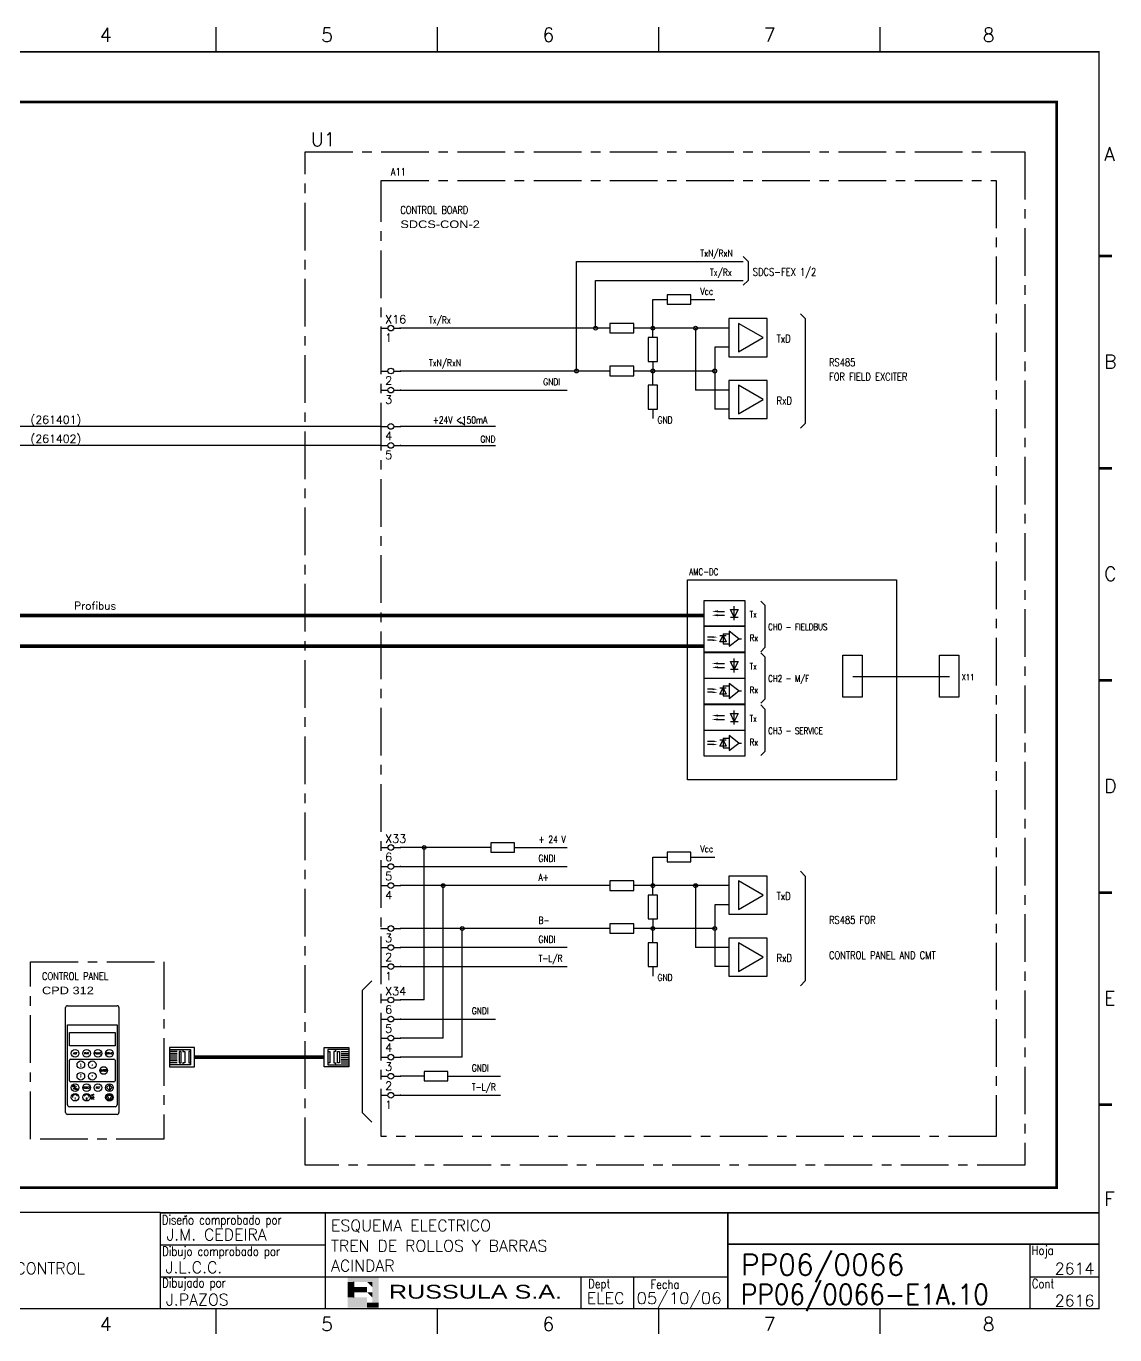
# Model space of a CAD drawing. Extents: x 883 to 1356, y -57 to 287.
# Drawn here: x 1070.5 to 1356.2, y -56.6 to 286.7 of the extents above; entities that cross this region are included whole.
import ezdxf
from ezdxf.enums import TextEntityAlignment as Align

# ---------------------------------------------------------------- set-up
doc = ezdxf.new("R2010")
doc.units = 0
doc.header["$LTSCALE"] = 10
doc.header["$MEASUREMENT"] = 0
doc.linetypes.add('CENTER', pattern=[2, 1.25, -0.25, 0.25, -0.25])
doc.linetypes.add('DASHDOT', pattern=[1, 0.5, -0.25, 0, -0.25])
doc.layers.get('0').update_dxf_attribs({"linetype": 'CONTINUOUS'})
for name, color, linetype in [('1', 7, 'CONTINUOUS'), ('10', 5, 'CONTINUOUS'), ('2', 7, 'CONTINUOUS'), ('25', 3, 'CONTINUOUS'), ('25PK', 4, 'CENTER'), ('35', 2, 'CONTINUOUS'), ('8', 1, 'CONTINUOUS'), ('9', 6, 'CONTINUOUS'), ('DIBUJO', 7, 'CONTINUOUS'), ('NODE', 7, 'CONTINUOUS')]:
    doc.layers.add(name, color=color, linetype=linetype)
doc.styles.add('ABBSTYLE', font='ROMANS.SHX', dxfattribs={"width": 0.8})
doc.styles.add('HELV', font='HELV.SHX')
doc.styles.add('HELVETICA', font='HELV.SHX')
doc.styles.add('LABEL', font='SIMPLEX', dxfattribs={"width": 0.8, "height": 4})
doc.styles.add('ROMANS', font='ROMANS.SHX')
doc.styles.get("Standard").update_dxf_attribs({"font": 'simplex'})

# ---------------------------------------------------------------- blocks, each defined once
blk = doc.blocks.new('ACAD0257')
at = {"layer": '2'}
for p, q in [((215, 132), (215, 159.5)), ((215.5, 160), (228.5, 160)), ((229, 159.5), (229, 132)), ((215.5, 155), (228.5, 155)), ((215.5, 134), (215.5, 155)), ((228.5, 155), (228.5, 134)), ((216, 153), (228, 153)), ((216, 149.5), (216, 153)), ((228, 153), (228, 149.5)), ((228, 149.5), (216, 149.5)), ((216, 140.3), (216, 145.7)), ((216.3, 146), (227.7, 146)), ((228, 145.7), (228, 140.3)), ((227.7, 140), (216.3, 140)), ((217.8481351728414, 138.7939270103938), (216.9934306319097, 138.1294219295075)), ((226.5, 139.25), (225.75, 138.5)), ((225.75, 138.5), (226.5, 137.75)), ((227.25, 138.5), (226.5, 139.25)), ((226.5, 139), (226.5, 138)), ((226.5, 137.75), (227.25, 138.5)), ((225.8796362901317, 136.4071345249903), (226.5, 135.25)), ((227.1142087806116, 136.4071345249903), (225.8796362901317, 136.4071345249903)), ((226.5, 135.25), (227.1142087806116, 136.4071345249903)), ((228.5, 131.5), (215.5, 131.5)), ((228, 133.5), (216, 133.5))]:
    blk.add_line(p, q, dxfattribs=at)
for centre, radius in [((217.5, 147.5), 1), ((220.5, 147.5), 1), ((223.5, 147.5), 1), ((226.5, 147.5), 1), ((219, 144.5), 1), ((222, 144.5), 1), ((219, 141.5), 1), ((222, 141.5), 1), ((225, 143), 1), ((217.5, 138.5), 1), ((220.5, 138.5), 1), ((223.5, 138.5), 1), ((226.5, 138.5), 1), ((217.5, 136), 1), ((220.5, 136), 1), ((226.5, 136), 1), ((226.5, 136), 0.75)]:
    blk.add_circle(centre, radius, dxfattribs=at)
for centre, radius, start, end in [((215.5, 159.5), 0.5, 90, 180), ((228.5, 159.5), 0.5, 0, 90), ((216.3, 145.7), 0.3, 90, 180), ((227.7, 145.7), 0.3, 0, 90), ((216.3, 140.3), 0.3, 180, 270), ((227.7, 140.3), 0.3, 270, 0), ((216, 134), 0.5, 180, 270), ((217.5, 136), 0.6637186160513493, 25.19740898008553, 188.5605633170787), ((220.5, 136), 0.6637186160513493, 351.4394366829213, 154.8025910199183), ((228, 134), 0.5, 270, 0), ((215.5, 132), 0.5, 180, 270), ((228.5, 132), 0.5, 270, 0)]:
    blk.add_arc(centre, radius, start, end, dxfattribs=at)
for points in [[(218.75, 144.5), (219.25, 144.5), (219, 145)], [(218.75, 144), (219.25, 144), (219, 144.5)], [(221.75, 144.25), (222.25, 144.25), (222, 144.75)], [(218.75, 142), (219.25, 142), (219, 141.5)], [(218.75, 141.5), (219.25, 141.5), (219, 141)], [(221.75, 141.75), (222.25, 141.75), (222, 141.25)], [(218.09995874996, 136.2829321967632), (217.7477515216906, 136.4922686849768), (217.8674194223316, 136.6798568098615), (217.8687793788416, 136.6798568098615)], [(219.90004125004, 136.2829321967632), (220.2522484783094, 136.4922686849768), (220.1325805776684, 136.6798568098615), (220.1312206211584, 136.6798568098615)]]:
    blk.add_solid(points, dxfattribs=at)
at = {"layer": '2', "style": 'ROMANS', "width": 0.8}
for s, p in [('ACT', (217.5, 147.5)), ('PAR', (220.5, 147.5)), ('FUNC', (223.5, 147.5)), ('DRIVE', (226.5, 147.5)), ('ENTER', (225, 143)), ('RESET', (220.5, 138.5)), ('REF', (223.5, 138.5))]:
    blk.add_text(s, height=0.5, dxfattribs=at).set_placement(p, align=Align.MIDDLE)
for s, height, p in [('LOC', 0.3200000000000001, (216.8072958660545, 138.7277477816382)), ('REM', 0.3200000000000001, (217.3727561871242, 137.9260033188665)), ('I', 0.5, (217.4004331881744, 135.3764735608475)), ('0', 0.5, (220.3308449754872, 135.3629128811035)), ('AC', 0.5, (221.7417849646071, 136.2715211537371)), ('DC', 0.5, (221.7553514407412, 135.4849644769771))]:
    blk.add_text(s, height=height, dxfattribs=at).set_placement(p)
blk = doc.blocks.new('NOD', base_point=(237.5, 170))
at = {"layer": 'NODE'}
blk.add_point((237.5, 170), dxfattribs=at)
blk = doc.blocks.new('$$PLL21C')
for p, q in [((-2.5, 0), (-0.75, 0)), ((0.75, 0), (2.5, 0))]:
    blk.add_line(p, q)
at = {"layer": '2'}
blk.add_circle((0, 0), 0.75, dxfattribs=at)
for p in [(-2.5, 0), (2.5, 0)]:
    blk.add_blockref('NOD', p, dxfattribs=at)
at = {"layer": '8'}
blk.add_attdef('*A', (-1.5, -3.574999999999989), '', height=2.15, dxfattribs=at)
at = {"layer": '9'}
blk.add_attdef('ID', (-1.5, 1.25), '', height=2.15, dxfattribs=at)
blk = doc.blocks.new('AMP')
at = {"layer": '35'}
for p, q in [((0, 5), (0, -5)), ((10, 5), (0, 5)), ((10, -5), (10, 5)), ((0, -5), (10, -5))]:
    blk.add_line(p, q, dxfattribs=at)
blk.add_lwpolyline([(7.5, -3.75), (7.5, 3.75), (1.00480947161671, 0)], close=True, dxfattribs=at)
blk = doc.blocks.new('newcajec')
at = {"layer": '1'}
for p, q in [((179.4, 20.84999999999999), (0.1303441721052074, 20.84999999999999)), ((184.6434108527132, 20.17582254554676), (184.806079472624, 20.01315011347727)), ((184.806079472624, 20.01315011347727), (185.1814685954953, 20.25090212957883)), ((215.2, 20.79999999999999), (215.2, 0)), ((179.4, 13.86666666), (215.2, 13.86666666)), ((368, 14.06084184883153), (368, 0)), ((179.4, 6.93333333), (267.6330803594942, 6.93333333)), ((267.6330803594942, 6.93333333), (302.5, 6.93333333)), ((270.6330803594942, 6.908826233307309), (270.6330803594942, 0)), ((282.0665401797471, 6.93333333), (282.0665401797471, 0)), ((368, 6.93333333), (383, 6.93333333))]:
    blk.add_line(p, q, dxfattribs=at)
for points in [[(191.5000000000001, 272.5, 0.3, 0.3, 0), (191.5000000000001, 277.9125820568927, 0.3, 0.3, 0)], [(239.5000000000001, 272.5, 0.3, 0.3, 0), (239.5000000000001, 277.9125820568927, 0.3, 0.3, 0)], [(287.5000000000001, 272.5, 0.3, 0.3, 0), (287.5000000000001, 277.9125820568927, 0.3, 0.3, 0)], [(335.5000000000001, 272.5, 0.3, 0.3, 0), (335.5000000000001, 277.9125820568927, 0.3, 0.3, 0)], [(383.0109409190372, 228.2254404700672, 0.6, 0.6, 0), (385.8182220168639, 228.2254404700672, 0.6, 0.6, 0)], [(383.0109409190372, 182.2254404700672, 0.6, 0.6, 0), (385.8182220168639, 182.2254404700672, 0.6, 0.6, 0)], [(383.0109409190372, 136.2254404700672, 0.6, 0.6, 0), (385.8182220168639, 136.2254404700672, 0.6, 0.6, 0)], [(383.0109409190372, 90.2254404700672, 0.6, 0.6, 0), (385.8182220168639, 90.2254404700672, 0.6, 0.6, 0)], [(383.0109409190372, 44.22544047006719, 0.6, 0.6, 0), (385.8182220168639, 44.22544047006719, 0.6, 0.6, 0)], [(383, 20.79999999999999, 0.3, 0.3, 0), (179.4, 20.79999999999999, 0.3, 0.3, 0), (179.4, 0, 0.3, 0.3, 0)], [(302.5, 20.79999999999999, 0.3, 0.3, 0), (302.5, 0, 0.3, 0.3, 0)], [(302.5, 14, 0.3, 0.3, 0), (383, 14, 0.3, 0.3, 0)], [(191.5000000000001, -5.50000000000002, 0.3, 0.3, 0), (191.5000000000001, -0.08741794310727435, 0.3, 0.3, 0)], [(239.5000000000001, -5.50000000000002, 0.3, 0.3, 0), (239.5000000000001, -0.08741794310727435, 0.3, 0.3, 0)], [(287.5000000000001, -5.50000000000002, 0.3, 0.3, 0), (287.5000000000001, -0.08741794310727435, 0.3, 0.3, 0)], [(335.5000000000001, -5.50000000000002, 0.3, 0.3, 0), (335.5000000000001, -0.08741794310727435, 0.3, 0.3, 0)]]:
    blk.add_lwpolyline(points, format="xyseb", dxfattribs=at)
at = {"layer": '1', "const_width": 0.3}
blk.add_lwpolyline([(0, 0), (0, 272.5), (383, 272.5), (383, 0)], close=True, dxfattribs=at)
at = {"layer": '2', "color": 14}
for p, q in [((221.418090625, 4.694274193107214), (221.418090625, 5.808488255607214)), ((221.418090625, 2.465846068107213), (221.418090625, 3.580060130607212))]:
    blk.add_line(p, q, dxfattribs=at)
for points in [[(220.05064609375, 5.808488255607214), (220.05064609375, 6.922702318107211), (226.73593046875, 5.808488255607214), (226.73593046875, 6.922702318107211)], [(221.418090625, 2.465846068107213), (220.05064609375, 2.465846068107213), (221.418090625, 5.808488255607214), (220.05064609375, 5.808488255607214)], [(224.254271875, 5.808488255607214), (225.3684859375, 5.808488255607214), (225.3684859375, 4.694274193107214)], [(225.3684859375, 5.808488255607214), (226.73593046875, 5.808488255607214), (225.3684859375, 1.351632005607213), (226.73593046875, 1.351632005607213)], [(221.418090625, 4.694274193107214), (224.254271875, 4.694274193107214), (221.418090625, 3.580060130607212), (224.254271875, 3.580060130607212)], [(224.254271875, 3.580060130607212), (225.3684859375, 3.580060130607212), (225.3684859375, 2.465846068107213)], [(224.254271875, 0.2374179431072125), (224.254271875, 2.465846068107213), (220.05064609375, 0.2374179431072125), (220.05064609375, 2.465846068107213)], [(226.73593046875, 1.351632005607213), (226.73593046875, 0.2374179431072125), (224.254271875, 1.351632005607213), (224.254271875, 0.2374179431072125)]]:
    blk.add_solid(points, dxfattribs=at)
at = {"layer": '1', "style": 'ROMANS'}
for s, p in [('4', (166.2932166301969, 274.6822757111598)), ('5', (214.2932166301969, 274.6822757111598)), ('6', (262.293216630197, 274.6822757111598)), ('7', (310.293216630197, 274.6822757111598)), ('8', (357.793216630197, 274.6822757111598)), ('A', (384.130468062106, 248.8361050328228)), ('B', (384.130468062106, 203.8361050328228)), ('C', (384.130468062106, 157.8361050328228)), ('D', (384.130468062106, 111.8361050328228)), ('E', (384.130468062106, 65.8361050328228)), ('F', (384.130468062106, 22.33610503282279)), ('4', (166.2932166301969, -4.817724288840244)), ('5', (214.2932166301969, -4.817724288840244)), ('6', (262.293216630197, -4.817724288840244)), ('7', (310.293216630197, -4.817724288840244)), ('8', (357.793216630197, -4.817724288840244))]:
    blk.add_text(s, height=3, dxfattribs=at).set_placement(p)
at = {"layer": '1', "style": 'LABEL', "width": 0.8}
for s, p in [('Diseno comprobado por', (179.7314614292997, 18.27223571085374)), ('Dibujo comprobado por', (179.8050291925395, 11.4678814488418)), ('Hoja', (368.3783582875667, 11.66394739740196)), ('Dibujado por', (179.8266890074166, 4.640500723763907)), ('Fecha', (285.7145387337263, 4.296982269486556)), ('Cont', (368.4287365512884, 4.459855685207977))]:
    blk.add_text(s, height=2, dxfattribs=at).set_placement(p)
blk.add_text('Dept', height=2, dxfattribs=at).set_placement((274.6061509242405, 4.441269529660175), align=Align.CENTER)
at = {"layer": '10', "style": 'ROMANS'}
for tag, p in [('REV41', (3.5, 18.74499999999998)), ('REV43', (77.69972273858866, 18.74499999999998)), ('REV31', (3.5, 14.58499999999999)), ('REV33', (77.69972273858866, 14.58499999999999)), ('REV21', (3.5, 10.42499999999999)), ('REV23', (77.69972273858866, 10.42499999999999)), ('REV11', (3.5, 6.265000000000002)), ('REV13', (77.69972273858866, 6.265000000000002))]:
    blk.add_attdef(tag, text='', height=2.5, dxfattribs=at).set_placement(p, align=Align.MIDDLE)
for tag, p, height in [('REV42', (7.999999999999986, 17.49499999999998), 2.5), ('SHEETNAME1', (100.5, 15.82514432423481), 2.5), ('DESIGNCHECK', (180.7368689439597, 14.83229733012664), 2.5), ('DOCUMENTTYPE', (216.431556680333, 16.80300784715599), 2.5), ('NOTA', (305.324267012746, 15.80181941457773), 3), ('REV32', (7.999999999999986, 13.33499999999999), 2.5), ('OBJECT', (216.431556680333, 12.40274635088354), 2.5), ('REV22', (7.999999999999986, 9.174999999999999), 2.5), ('SHEETNAME2', (100.5, 11.66514432423481), 2.5), ('ORDER', (305.324267012746, 7.301819414577723), 4.5), ('SHEETNAME3', (100.5, 7.505144324234807), 2.5), ('DRAWINGCHECK', (180.5313437479052, 7.714149530439984), 2.5), ('CUSTOMER', (216.431556680333, 8.084891464683468), 2.5), ('REV12', (7.999999999999986, 5.015000000000002), 2.5), ('SHEETNAME4', (100.5, 3.345144324234811), 2.5), ('USER', (180.634361454448, 0.7089454855303376), 2.5), ('DEPARTMENT', (271.9308878022507, 1.045088830057653), 2.5), ('DOCUMENT_ID', (305.324267012746, 0.9341589120460885), 4.4)]:
    blk.add_attdef(tag, p, '', height=height, dxfattribs=at)
for tag, width, p, p2 in [('REV44', 1.221199022953692, (84.52509332113708, 17.49499999999998), (98.48165358346499, 17.49499999999998)), ('REV34', 1.221199022953692, (84.52509332113708, 13.33499999999998), (98.48165358346499, 13.33499999999998)), ('REV24', 1.221199022953692, (84.52509332113708, 9.174999999999988), (98.48165358346499, 9.174999999999988)), ('REV14', 1.221199022953692, (84.52509332113708, 5.014999999999999), (98.48165358346499, 5.014999999999999)), ('CREATED2', 7.039914616041486, (282.7069601254168, 1.045088830057653), (301.1448317388588, 1.045088830057653))]:
    blk.add_attdef(tag, text='', height=2.5, dxfattribs=dict(at, width=width)).set_placement(p, p2, align=Align.FIT)
for tag, p in [('SHEET', (382, 7.433333330000005)), ('NEXTSHEET', (382, 0.5000000000000018))]:
    blk.add_attdef(tag, text='', height=2.5, dxfattribs=at).set_placement(p, align=Align.RIGHT)
at = {"layer": 'DIBUJO', "color": 14, "style": 'HELVETICA', "width": 1.3}
blk.add_text('RUSSULA S.A.', height=3, dxfattribs=at).set_placement((229, 2.191446348186597))

msp = doc.modelspace()

# ---------------------------------------------------------------- linework, layer by layer
for p, q in [((1163.438202048241, 181.6991571373094), (1047.947287315007, 181.6991571373093)), ((1163.438202048241, 176.6991571373094), (1047.947287315007, 176.6991571373094)), ((1287.407448686372, 116.1080111413723), (1312.831494606395, 116.1080111413723))]:
    msp.add_line(p, q)
for points in [[(1244.026369453949, 141.4216091706752), (1298.890229538801, 141.4216091706752), (1298.890229538801, 88.97983851831759), (1244.026369453949, 88.97983851831759)], [(1284.778523775328, 121.6819230102575), (1289.927099966437, 121.6819230102575), (1289.927099966437, 110.6539248467056), (1284.778523775328, 110.6539248467056)], [(1310.15364871906, 121.6819230102575), (1315.302224910168, 121.6819230102575), (1315.302224910168, 110.6539248467056), (1310.15364871906, 110.6539248467056)]]:
    msp.add_lwpolyline(points, close=True)
for points in [[(1240.961255252108, 132.0633462899772, 1, 1, 0), (1059.781789271367, 132.0633462899772, 1, 1, 0)], [(1248.461255252108, 132.0633462899772, 1, 1, 0), (1240.961255252108, 132.0633462899772, 1, 1, 0)], [(1240.961255252108, 124.0633462899772, 1, 1, 0), (1059.781789271367, 124.0633462899772, 1, 1, 0)], [(1248.461255252108, 124.0633462899772, 1, 1, 0), (1240.961255252108, 124.0633462899772, 1, 1, 0)]]:
    msp.add_lwpolyline(points, format="xyseb")
at = {"layer": '2', "color": 7}
for p, q in [((1184.471218085809, 182.9294277415686), (1185.609478802719, 182.1379083482666)), ((1248.461255252108, 136.0633462899772), (1259.086255252108, 136.0633462899772)), ((1248.461255252108, 129.2633462899772), (1248.461255252108, 136.0633462899772)), ((1259.086255252108, 136.0633462899772), (1259.086255252108, 129.2633462899772)), ((1248.461255252108, 122.5100376487626), (1248.461255252108, 129.3100376487626)), ((1248.461255252108, 129.3100376487626), (1259.086255252108, 129.3100376487626)), ((1259.086255252108, 129.2633462899772), (1248.461255252108, 129.2633462899772)), ((1259.086255252108, 129.3100376487626), (1259.086255252108, 122.5100376487626)), ((1259.086255252108, 122.5100376487626), (1248.461255252108, 122.5100376487626)), ((1248.461255252108, 122.3908889550722), (1259.086255252108, 122.3908889550722)), ((1248.461255252108, 115.5908889550722), (1248.461255252108, 122.3908889550722)), ((1259.086255252108, 122.3908889550722), (1259.086255252108, 115.5908889550722)), ((1248.461255252108, 108.8375803138575), (1248.461255252108, 115.6375803138575)), ((1248.461255252108, 115.6375803138575), (1259.086255252108, 115.6375803138575)), ((1259.086255252108, 115.5908889550722), (1248.461255252108, 115.5908889550722)), ((1259.086255252108, 115.6375803138575), (1259.086255252108, 108.8375803138575)), ((1259.086255252108, 108.8375803138575), (1248.461255252108, 108.8375803138575)), ((1248.461255252108, 101.9184316201671), (1248.461255252108, 108.7184316201671)), ((1248.461255252108, 108.7184316201671), (1259.086255252108, 108.7184316201671)), ((1259.086255252108, 108.7184316201671), (1259.086255252108, 101.9184316201671)), ((1248.461255252108, 101.9651229789525), (1259.086255252108, 101.9651229789525)), ((1248.461255252108, 95.16512297895247), (1248.461255252108, 101.9651229789525)), ((1259.086255252108, 101.9184316201671), (1248.461255252108, 101.9184316201671)), ((1259.086255252108, 101.9651229789525), (1259.086255252108, 95.16512297895247)), ((1259.086255252108, 95.16512297895247), (1248.461255252108, 95.16512297895247)), ((1161.188202048241, 36.22286521377987), (1158.688202048241, 33.72286521377987)), ((1158.688202048241, 33.72286521377987), (1158.688202048241, 1.696100408621078)), ((1114.633967806263, 18.72286521377987), (1108.133967806263, 18.72286521377987)), ((1108.133967806263, 18.72286521377987), (1108.133967806263, 13.72286521377987)), ((1108.133967806263, 18.22286521377987), (1113.633967806263, 18.22286521377987)), ((1110.133967806263, 17.72286521377987), (1108.133967806263, 17.72286521377987)), ((1110.133967806263, 17.22286521377987), (1108.133967806263, 17.22286521377987)), ((1110.633967806263, 17.72286521377987), (1110.633967806263, 14.72286521377987)), ((1111.133967806263, 17.72286521377987), (1110.633967806263, 17.72286521377987)), ((1111.133967806263, 14.72286521377987), (1111.133967806263, 17.72286521377987)), ((1111.633967806263, 18.22286521377987), (1111.633967806263, 17.72286521377987)), ((1111.633967806263, 17.72286521377987), (1112.133967806263, 17.72286521377987)), ((1112.133967806263, 17.72286521377987), (1112.133967806263, 14.72286521377987)), ((1113.133967806263, 17.72286521377987), (1113.133967806263, 14.72286521377987)), ((1113.633967806263, 17.72286521377987), (1113.133967806263, 17.72286521377987)), ((1113.633967806263, 18.22286521377987), (1113.633967806263, 14.22286521377987)), ((1114.633967806263, 13.72286521377987), (1114.633967806263, 18.72286521377987)), ((1148.688202048241, 13.72286521377987), (1148.688202048241, 18.72286521377987)), ((1148.688202048241, 18.72286521377987), (1155.188202048241, 18.72286521377987)), ((1149.688202048241, 18.22286521377987), (1149.688202048241, 14.22286521377987)), ((1155.188202048241, 18.22286521377987), (1149.688202048241, 18.22286521377987)), ((1149.688202048241, 17.72286521377987), (1150.188202048241, 17.72286521377987)), ((1150.188202048241, 17.72286521377987), (1150.188202048241, 14.72286521377987)), ((1151.188202048241, 17.72286521377987), (1151.188202048241, 14.72286521377987)), ((1151.688202048241, 17.72286521377987), (1151.188202048241, 17.72286521377987)), ((1151.688202048241, 18.22286521377987), (1151.688202048241, 17.72286521377987)), ((1152.188202048241, 14.72286521377987), (1152.188202048241, 17.72286521377987)), ((1152.188202048241, 17.72286521377987), (1152.688202048241, 17.72286521377987)), ((1152.688202048241, 17.72286521377987), (1152.688202048241, 14.72286521377987)), ((1153.188202048241, 17.72286521377987), (1155.188202048241, 17.72286521377987)), ((1153.188202048241, 17.22286521377987), (1155.188202048241, 17.22286521377987)), ((1155.188202048241, 18.72286521377987), (1155.188202048241, 13.72286521377987)), ((1110.133967806263, 16.72286521377987), (1108.133967806263, 16.72286521377987)), ((1110.133967806263, 16.22286521377987), (1108.133967806263, 16.22286521377987)), ((1110.133967806263, 15.72286521377987), (1108.133967806263, 15.72286521377987)), ((1110.133967806263, 15.22286521377987), (1108.133967806263, 15.22286521377987)), ((1110.133967806263, 14.72286521377987), (1108.133967806263, 14.72286521377987)), ((1113.633967806263, 14.22286521377987), (1108.133967806263, 14.22286521377987)), ((1110.633967806263, 14.72286521377987), (1111.133967806263, 14.72286521377987)), ((1111.633967806263, 14.72286521377987), (1111.633967806263, 14.22286521377987)), ((1112.133967806263, 14.72286521377987), (1111.633967806263, 14.72286521377987)), ((1113.133967806263, 14.72286521377987), (1113.633967806263, 14.72286521377987)), ((1114.633967806263, 16.22286521377987), (1148.688202048241, 16.22286521377987)), ((1150.188202048241, 14.72286521377987), (1149.688202048241, 14.72286521377987)), ((1149.688202048241, 14.22286521377987), (1155.188202048241, 14.22286521377987)), ((1151.188202048241, 14.72286521377987), (1151.688202048241, 14.72286521377987)), ((1151.688202048241, 14.72286521377987), (1151.688202048241, 14.22286521377987)), ((1152.688202048241, 14.72286521377987), (1152.188202048241, 14.72286521377987)), ((1153.188202048241, 16.72286521377987), (1155.188202048241, 16.72286521377987)), ((1153.188202048241, 16.22286521377987), (1155.188202048241, 16.22286521377987)), ((1153.188202048241, 15.72286521377987), (1155.188202048241, 15.72286521377987)), ((1153.188202048241, 15.22286521377987), (1155.188202048241, 15.22286521377987)), ((1153.188202048241, 14.72286521377987), (1155.188202048241, 14.72286521377987)), ((1108.133967806263, 13.72286521377987), (1114.633967806263, 13.72286521377987)), ((1155.188202048241, 13.72286521377987), (1148.688202048241, 13.72286521377987)), ((1158.688202048241, 1.696100408621078), (1161.188202048241, -0.8038995913789222))]:
    msp.add_line(p, q, dxfattribs=at)
at = {"layer": '2', "color": 3, "linetype": 'DASHDOT', "const_width": 0.7}
msp.add_lwpolyline([(994.0604285524653, 266.8086213722307), (1340.93620764984, 266.8086213722307), (1340.93620764984, -18.01535727655448), (994.0604285524653, -18.01535727655448), (994.0604285524653, 266.8086213722307)], dxfattribs=at)
at = {"layer": '2', "color": 7}
msp.add_lwpolyline([(1114.633967806263, 16.22286521377987, 1, 1, 0), (1148.688202048241, 16.22286521377987, 1, 1, 0)], format="xyseb", dxfattribs=at)
at = {"layer": '25'}
for p, q in [((1259.938202048241, 224.9751693540229), (1258.688202048241, 226.2251693540229)), ((1259.938202048241, 224.9751693540229), (1259.938202048241, 219.9751693540229)), ((1259.938202048241, 219.9751693540229), (1258.688202048241, 218.7251693540229)), ((1274.938202048241, 209.9751693540229), (1273.688202048241, 211.2251693540229)), ((1274.938202048241, 209.9751693540229), (1274.938202048241, 182.4751693540229)), ((1274.938202048241, 182.4751693540229), (1273.688202048241, 181.2251693540229)), ((1264.364887063291, 134.806921012094), (1263.302387063291, 135.869421012094)), ((1264.364887063291, 134.806921012094), (1264.364887063291, 123.658712994377)), ((1264.364887063291, 123.658712994377), (1263.302387063291, 122.596212994377)), ((1264.364887063291, 121.2680321826402), (1263.302387063291, 122.3305321826402)), ((1264.364887063291, 121.2680321826402), (1264.364887063291, 110.1198241649232)), ((1264.364887063291, 110.1198241649231), (1263.302387063291, 109.0573241649231)), ((1264.364887063291, 107.5577657734407), (1263.302387063291, 108.6202657734407)), ((1264.364887063291, 107.5577657734407), (1264.364887063291, 96.40955775572371)), ((1264.364887063291, 96.40955775572368), (1263.302387063291, 95.34705775572368)), ((1274.938202048241, 63.72286521377987), (1273.688202048241, 64.97286521377987)), ((1274.938202048241, 63.72286521377987), (1274.938202048241, 36.22286521377987)), ((1274.938202048241, 36.22286521377987), (1273.688202048241, 34.97286521377987))]:
    msp.add_line(p, q, dxfattribs=at)
at = {"layer": '25PK'}
for p, q in [((1143.688202048241, -12.12336033635131), (1143.688202048241, 253.7251693540229)), ((1143.688202048241, 253.7251693540229), (1332.549312932299, 253.7251693540229)), ((1332.549312932299, 253.7251693540229), (1332.549312932299, -12.12336033635131)), ((1163.688202048241, -4.623360336351311), (1163.688202048241, 246.2251693540229)), ((1163.688202048241, 246.2251693540229), (1325.049312932299, 246.2251693540229)), ((1325.049312932299, 246.2251693540229), (1325.049312932299, -4.623360336351311)), ((1071.633967806263, -5.277134786220131), (1071.633967806263, 41.22286521377987)), ((1071.633967806263, 41.22286521377987), (1106.633967806263, 41.22286521377987)), ((1106.633967806263, 41.22286521377987), (1106.633967806263, -5.277134786220131)), ((1106.633967806263, -5.277134786220131), (1071.633967806263, -5.277134786220131)), ((1325.049312932299, -4.623360336351311), (1163.688202048241, -4.623360336351311)), ((1332.549312932299, -12.12336033635131), (1143.688202048241, -12.12336033635131))]:
    msp.add_line(p, q, dxfattribs=at)
at = {"layer": '35'}
for p, q in [((1214.938202048241, 196.2251693540229), (1214.938202048241, 224.9751693540229)), ((1214.938202048241, 224.9751693540229), (1258.688202048241, 224.9751693540229)), ((1219.938202048241, 219.9751693540229), (1258.688202048241, 219.9751693540229)), ((1219.938202048241, 207.4751693540229), (1219.938202048241, 219.9751693540229)), ((1234.938202048241, 207.4751693540229), (1234.938202048241, 214.9751693540229)), ((1234.938202048241, 214.9751693540229), (1238.688202048241, 214.9751693540229)), ((1244.938202048241, 214.9751693540229), (1251.188202048241, 214.9751693540229)), ((1223.688202048241, 207.4751693540229), (1168.475658917406, 207.4751693540229)), ((1254.867460063647, 207.4751693540229), (1229.938202048241, 207.4751693540229)), ((1234.938202048241, 204.9751693540229), (1234.938202048241, 207.4751693540229)), ((1246.188202048241, 207.4751693540229), (1246.188202048241, 191.2251693540229)), ((1251.188202048241, 202.4751693540229), (1251.188202048241, 186.2251693540229)), ((1254.867460063647, 202.4751693540229), (1251.188202048241, 202.4751693540229)), ((1223.688202048241, 196.2251693540229), (1168.688202048241, 196.2251693540229)), ((1251.117460063647, 196.2251693540229), (1229.938202048241, 196.2251693540229)), ((1234.938202048241, 198.7251693540229), (1234.938202048241, 196.2251693540229)), ((1234.938202048241, 192.4751693540229), (1234.938202048241, 196.2251693540229)), ((1163.438202048241, 191.2251693540229), (1163.688202048241, 191.2251693540229)), ((1168.688202048241, 191.2251693540229), (1212.438202048241, 191.2251693540229)), ((1254.867460063647, 191.2251693540229), (1246.188202048241, 191.2251693540229)), ((1234.938202048241, 186.2251693540229), (1234.938202048241, 183.7251693540229)), ((1254.867460063647, 186.2251693540229), (1251.188202048241, 186.2251693540229)), ((1163.688202048241, 181.6991571373094), (1163.438202048241, 181.6991571373094)), ((1193.688202048241, 181.6991571373094), (1168.688202048241, 181.6991571373094)), ((1163.438202048241, 176.6991571373094), (1163.688202048241, 176.6991571373094)), ((1168.688202048241, 176.6991571373094), (1193.688202048241, 176.6991571373094)), ((1256.323755252108, 130.8273462899774), (1256.323755252108, 134.4993462899774)), ((1252.090755252108, 133.1733462899774), (1253.722755252108, 133.1733462899774)), ((1252.090755252108, 132.1533462899774), (1253.722755252108, 132.1533462899774)), ((1256.323755252108, 131.6433462899774), (1255.303755252108, 133.6833462899774)), ((1255.303755252108, 133.6833462899774), (1257.343755252108, 133.6833462899774)), ((1255.303755252108, 131.6433462899774), (1257.343755252108, 131.6433462899774)), ((1257.343755252108, 133.6833462899774), (1256.323755252108, 131.6433462899774)), ((1253.391255252108, 127.2870376487626), (1253.391255252108, 124.6758376487626)), ((1253.391255252108, 127.2870376487626), (1254.943246709769, 127.2870376487626)), ((1257.554446709769, 125.9814376487626), (1254.943246709769, 127.9398376487626)), ((1254.943246709769, 127.9398376487626), (1254.943246709769, 124.0230376487626)), ((1250.644477603643, 126.4200376487626), (1249.338877603643, 126.4200376487626)), ((1250.644477603643, 125.6040376487626), (1249.338877603643, 125.6040376487626)), ((1252.575255252108, 125.1654376487626), (1253.391255252108, 126.7974376487626)), ((1252.575255252108, 126.7974376487626), (1254.207255252108, 126.7974376487626)), ((1254.207255252108, 125.1654376487626), (1252.575255252108, 125.1654376487626)), ((1253.391255252108, 126.7974376487626), (1254.207255252108, 125.1654376487626)), ((1253.391255252108, 124.6758376487626), (1254.943246709769, 124.6758376487626)), ((1254.943246709769, 124.0230376487626), (1257.554446709769, 125.9814376487626)), ((1257.554446709769, 125.9814376487626), (1258.207246709769, 125.9814376487626)), ((1256.323755252108, 117.1548889550724), (1256.323755252108, 120.8268889550723)), ((1252.090755252108, 119.5008889550724), (1253.722755252108, 119.5008889550724)), ((1252.090755252108, 118.4808889550724), (1253.722755252108, 118.4808889550724)), ((1256.323755252108, 117.9708889550723), (1255.303755252108, 120.0108889550723)), ((1255.303755252108, 120.0108889550723), (1257.343755252108, 120.0108889550723)), ((1255.303755252108, 117.9708889550723), (1257.343755252108, 117.9708889550723)), ((1257.343755252108, 120.0108889550723), (1256.323755252108, 117.9708889550723)), ((1253.391255252108, 113.6145803138575), (1253.391255252108, 111.0033803138575)), ((1253.391255252108, 113.6145803138575), (1254.943246709769, 113.6145803138575)), ((1257.554446709769, 112.3089803138575), (1254.943246709769, 114.2673803138575)), ((1254.943246709769, 114.2673803138575), (1254.943246709769, 110.3505803138575)), ((1250.644477603643, 112.7475803138575), (1249.338877603643, 112.7475803138575)), ((1250.644477603643, 111.9315803138575), (1249.338877603643, 111.9315803138575)), ((1252.575255252108, 111.4929803138575), (1253.391255252108, 113.1249803138576)), ((1252.575255252108, 113.1249803138576), (1254.207255252108, 113.1249803138576)), ((1254.207255252108, 111.4929803138575), (1252.575255252108, 111.4929803138575)), ((1253.391255252108, 113.1249803138576), (1254.207255252108, 111.4929803138575)), ((1253.391255252108, 111.0033803138575), (1254.943246709769, 111.0033803138575)), ((1254.943246709769, 110.3505803138575), (1257.554446709769, 112.3089803138575)), ((1257.554446709769, 112.3089803138575), (1258.207246709769, 112.3089803138575)), ((1256.323755252108, 103.4824316201673), (1256.323755252108, 107.1544316201673)), ((1252.090755252108, 105.8284316201673), (1253.722755252108, 105.8284316201673)), ((1252.090755252108, 104.8084316201673), (1253.722755252108, 104.8084316201673)), ((1255.303755252108, 106.3384316201673), (1257.343755252108, 106.3384316201673)), ((1256.323755252108, 104.2984316201673), (1255.303755252108, 106.3384316201673)), ((1255.303755252108, 104.2984316201673), (1257.343755252108, 104.2984316201673)), ((1257.343755252108, 106.3384316201673), (1256.323755252108, 104.2984316201673)), ((1253.391255252108, 99.94212297895245), (1253.391255252108, 97.33092297895246)), ((1253.391255252108, 99.94212297895245), (1254.943246709769, 99.94212297895245)), ((1257.554446709769, 98.63652297895248), (1254.943246709769, 100.5949229789525)), ((1254.943246709769, 100.5949229789525), (1254.943246709769, 96.67812297895244)), ((1250.644477603643, 99.07512297895246), (1249.338877603643, 99.07512297895246)), ((1250.644477603643, 98.25912297895246), (1249.338877603643, 98.25912297895246)), ((1252.575255252108, 97.82052297895245), (1253.391255252108, 99.45252297895252)), ((1252.575255252108, 99.45252297895252), (1254.207255252108, 99.45252297895252)), ((1254.207255252108, 97.82052297895245), (1252.575255252108, 97.82052297895245)), ((1253.391255252108, 99.45252297895252), (1254.207255252108, 97.82052297895245)), ((1253.391255252108, 97.33092297895246), (1254.943246709769, 97.33092297895246)), ((1254.943246709769, 96.67812297895244), (1257.554446709769, 98.63652297895248)), ((1257.554446709769, 98.63652297895248), (1258.207246709769, 98.63652297895248)), ((1192.438202048241, 71.22286521377987), (1168.688202048241, 71.22286521377987)), ((1174.938202048241, 31.22286521377987), (1174.938202048241, 71.22286521377987)), ((1198.688202048241, 71.22286521377987), (1212.438202048241, 71.22286521377987)), ((1234.938202048241, 61.22286521377987), (1234.938202048241, 68.72286521377987)), ((1234.938202048241, 68.72286521377987), (1238.688202048241, 68.72286521377987)), ((1244.938202048241, 68.72286521377987), (1251.188202048241, 68.72286521377987)), ((1168.688202048241, 66.22286521377987), (1212.438202048241, 66.22286521377987)), ((1223.688202048241, 61.22286521377987), (1168.688202048241, 61.22286521377987)), ((1179.938202048241, 21.22286521377987), (1179.938202048241, 61.22286521377987)), ((1254.867460063647, 61.22286521377987), (1229.938202048241, 61.22286521377987)), ((1234.938202048241, 58.72286521377987), (1234.938202048241, 61.22286521377987)), ((1246.188202048241, 61.22286521377987), (1246.188202048241, 44.97286521377987)), ((1251.188202048241, 56.22286521377987), (1251.188202048241, 39.97286521377987)), ((1254.867460063647, 56.22286521377987), (1251.188202048241, 56.22286521377987)), ((1234.938202048241, 52.47286521377987), (1234.938202048241, 49.97286521377987)), ((1223.688202048241, 49.97286521377987), (1168.688202048241, 49.97286521377987)), ((1184.938202048241, 16.22286521377987), (1184.938202048241, 49.97286521377987)), ((1251.117460063647, 49.97286521377987), (1229.938202048241, 49.97286521377987)), ((1234.938202048241, 46.22286521377987), (1234.938202048241, 49.97286521377987)), ((1212.438202048241, 44.97286521377987), (1168.688202048241, 44.97286521377987)), ((1254.867460063647, 44.97286521377987), (1246.188202048241, 44.97286521377984)), ((1168.688202048241, 39.97286521377987), (1212.438202048241, 39.97286521377987)), ((1234.938202048241, 39.97286521377987), (1234.938202048241, 37.47286521377987)), ((1254.867460063647, 39.97286521377987), (1251.188202048241, 39.97286521377987)), ((1174.938202048241, 31.22286521377987), (1168.688202048241, 31.22286521377987)), ((1168.688202048241, 26.22286521377987), (1193.688202048241, 26.22286521377987)), ((1179.938202048241, 21.22286521377987), (1168.688202048241, 21.22286521377987)), ((1184.938202048241, 16.22286521377987), (1168.688202048241, 16.22286521377987)), ((1174.938202048241, 11.22286521377987), (1168.688202048241, 11.22286521377987)), ((1181.188202048241, 11.22286521377987), (1194.938202048241, 11.22286521377987)), ((1168.688202048241, 6.222865213779869), (1194.938202048241, 6.222865213779869))]:
    msp.add_line(p, q, dxfattribs=at)
for points in [[(1238.688202048241, 216.2251693540229), (1238.688202048241, 213.7251693540229), (1244.938202048241, 213.7251693540229), (1244.938202048241, 216.2251693540229)], [(1223.688202048241, 208.7251693540229), (1223.688202048241, 206.2251693540229), (1229.938202048241, 206.2251693540229), (1229.938202048241, 208.7251693540229)], [(1233.688202048241, 198.7251693540229), (1236.188202048241, 198.7251693540229), (1236.188202048241, 204.9751693540229), (1233.688202048241, 204.9751693540229)], [(1223.688202048241, 197.4751693540229), (1223.688202048241, 194.9751693540229), (1229.938202048241, 194.9751693540229), (1229.938202048241, 197.4751693540229)], [(1233.688202048241, 186.2251693540229), (1236.188202048241, 186.2251693540229), (1236.188202048241, 192.4751693540229), (1233.688202048241, 192.4751693540229)], [(1192.438202048241, 72.47286521377987), (1192.438202048241, 69.97286521377987), (1198.688202048241, 69.97286521377987), (1198.688202048241, 72.47286521377987)], [(1238.688202048241, 69.97286521377987), (1238.688202048241, 67.47286521377987), (1244.938202048241, 67.47286521377987), (1244.938202048241, 69.97286521377987)], [(1223.688202048241, 62.47286521377987), (1223.688202048241, 59.97286521377987), (1229.938202048241, 59.97286521377987), (1229.938202048241, 62.47286521377987)], [(1233.688202048241, 52.47286521377987), (1236.188202048241, 52.47286521377987), (1236.188202048241, 58.72286521377987), (1233.688202048241, 58.72286521377987)], [(1223.688202048241, 51.22286521377987), (1223.688202048241, 48.72286521377987), (1229.938202048241, 48.72286521377987), (1229.938202048241, 51.22286521377987)], [(1233.688202048241, 39.97286521377987), (1236.188202048241, 39.97286521377987), (1236.188202048241, 46.22286521377987), (1233.688202048241, 46.22286521377987)], [(1174.938202048241, 12.47286521377987), (1174.938202048241, 9.972865213779869), (1181.188202048241, 9.972865213779869), (1181.188202048241, 12.47286521377987)]]:
    msp.add_lwpolyline(points, close=True, dxfattribs=at)
for centre in [(1219.938202048241, 207.4751693540229), (1234.938202048241, 207.4751693540229), (1246.188202048241, 207.4751693540229), (1214.938202048241, 196.2251693540229), (1234.938202048241, 196.2251693540229), (1251.188202048241, 196.2251693540229), (1174.938202048241, 71.22286521377987), (1179.938202048241, 61.22286521377987), (1234.938202048241, 61.22286521377987), (1246.188202048241, 61.22286521377987), (1184.938202048241, 49.97286521377987), (1234.938202048241, 49.97286521377987), (1251.188202048241, 49.97286521377987)]:
    msp.add_circle(centre, 0.5, dxfattribs=at)
for points in [[(1252.090755252108, 132.9013462899774), (1252.090755252108, 133.4453462899774), (1250.458755252107, 133.1733462899774)], [(1252.090755252108, 131.8813462899774), (1252.090755252108, 132.4253462899774), (1250.458755252107, 132.1533462899774)], [(1250.644477603643, 126.2024376487626), (1250.644477603643, 126.6376376487626), (1251.950077603643, 126.4200376487626)], [(1250.644477603643, 125.3864376487626), (1250.644477603643, 125.8216376487626), (1251.950077603643, 125.6040376487626)], [(1252.090755252108, 119.2288889550724), (1252.090755252108, 119.7728889550723), (1250.458755252107, 119.5008889550724)], [(1252.090755252108, 118.2088889550724), (1252.090755252108, 118.7528889550724), (1250.458755252107, 118.4808889550724)], [(1250.644477603643, 112.5299803138575), (1250.644477603643, 112.9651803138575), (1251.950077603643, 112.7475803138575)], [(1250.644477603643, 111.7139803138575), (1250.644477603643, 112.1491803138575), (1251.950077603643, 111.9315803138575)], [(1252.090755252108, 105.5564316201673), (1252.090755252108, 106.1004316201673), (1250.458755252107, 105.8284316201673)], [(1252.090755252108, 104.5364316201673), (1252.090755252108, 105.0804316201673), (1250.458755252107, 104.8084316201673)], [(1250.644477603643, 98.85752297895249), (1250.644477603643, 99.29272297895244), (1251.950077603643, 99.07512297895246)], [(1250.644477603643, 98.04152297895246), (1250.644477603643, 98.47672297895247), (1251.950077603643, 98.25912297895246)]]:
    msp.add_solid(points, dxfattribs=at)

# ---------------------------------------------------------------- block references
at = {"layer": '2', "color": 7}
ref = msp.add_blockref('newcajec', (888.591340774166, -49.78187064667623), dxfattribs=dict(at, xscale=1.210051061999934, yscale=1.210051061999991, zscale=1.210051062))
ref.add_attrib('SHEETNAME3', 'COMUNICACION TARJETA DE CONTROL', (1010.201472505166, -40.70026278667267), dxfattribs={"layer": '10', "height": 3.025127655, "style": 'ROMANS'})
ref.add_attrib('USER', 'J.PAZOS', (1107.168141685813, -48.9240104090101), dxfattribs={"layer": '10', "height": 3.025127655, "style": 'ROMANS'})
ref.add_attrib('DRAWINGCHECK', 'J.L.C.C.', (1107.043485000606, -40.44735581494048), dxfattribs={"layer": '10', "height": 3.025127655, "style": 'ROMANS'})
ref.add_attrib('DESIGNCHECK', 'J.M. CEDEIRA', (1107.292180982359, -31.83403351045666), dxfattribs={"layer": '10', "height": 3.025127655, "style": 'ROMANS'})
ref.add_attrib('DOCUMENT_ID', 'PP06/0066-E1A.10', (1258.04929432731, -48.65149066307811), dxfattribs={"layer": '10', "height": 5.324224672800001, "style": 'ROMANS', "width": 0.9})
ref.add_attrib('ORDER', 'PP06/0066', (1258.04929432731, -40.94629630953419), dxfattribs={"layer": '10', "height": 5.445229778999999, "style": 'ROMANS'})
ref.add_attrib('CUSTOMER', 'ACINDAR', (1150.484575785516, -39.99873914368129), dxfattribs={"layer": '10', "height": 3.025127655, "style": 'ROMANS'})
ref.add_attrib('OBJECT', 'TREN DE ROLLOS Y BARRAS', (1150.484575785516, -34.77391425307288), dxfattribs={"layer": '10', "height": 3.025127655, "style": 'ROMANS'})
ref.add_attrib('DOCUMENTTYPE', 'ESQUEMA ELECTRICO', (1150.484575785516, -29.44937315643072), dxfattribs={"layer": '10', "height": 3.025127655, "style": 'ROMANS'})
ref.add_attrib('CREATED2', '05/10/06', dxfattribs={"layer": '10', "height": 3.025127655, "style": 'ROMANS', "width": 0.9619759102665537}).set_placement((1230.681198108718, -48.51725979798052), (1252.991964235584, -48.51725979798052), align=Align.FIT)
ref.add_attrib('DEPARTMENT', 'ELEC', (1217.641600349882, -48.51725979798052), dxfattribs={"layer": '10', "height": 3.025127655, "style": 'ROMANS'})
ref.add_attrib('NEXTSHEET', '2616', dxfattribs={"layer": '10', "height": 3.025127655, "style": 'ROMANS'}).set_placement((1350.830846458166, -49.17684511567614), align=Align.RIGHT)
ref.add_attrib('SHEET', '2614', dxfattribs={"layer": '10', "height": 3.025127655, "style": 'ROMANS'}).set_placement((1350.830846458166, -40.78715775650972), align=Align.RIGHT)
for p, values in [((1166.188202048241, 207.4751670624095), {'ID': 'X16', '*A': '1'}), ((1166.188202048241, 196.2251693540229), {'*A': '2'}), ((1166.188202048241, 191.2251693540229), {'*A': '3'}), ((1166.188202048241, 181.6991571373094), {'*A': '4'}), ((1166.188202048241, 176.6991571373094), {'*A': '5'}), ((1166.188202048241, 71.22286521377987), {'ID': 'X33', '*A': '6'}), ((1166.188202048241, 66.22286521377987), {'*A': '5'}), ((1166.188202048241, 61.22286521377987), {'*A': '4'}), ((1166.188202048241, 49.97286521377987), {'*A': '3'}), ((1166.188202048241, 44.97286521377987), {'*A': '2'}), ((1166.188202048241, 39.97286521377987), {'*A': '1'}), ((1166.188202048241, 31.22286521377987), {'ID': 'X34', '*A': '6'}), ((1166.188202048241, 26.22286521377987), {'*A': '5'}), ((1166.188202048241, 21.22286521377987), {'*A': '4'}), ((1166.188202048241, 16.22286521377987), {'*A': '3'}), ((1166.188202048241, 11.22286521377987), {'*A': '2'}), ((1166.188202048241, 6.222865213779869), {'*A': '1'})]:
    msp.add_blockref('$$PLL21C', p, dxfattribs=at).add_auto_attribs(values)
msp.add_blockref('ACAD0257', (865.8247446228008, -130.2771347862201), dxfattribs=at)
at = {"layer": '35', "rotation": 180}
for p in [(1264.938202048241, 204.9751693540229), (1264.938202048241, 188.7251693540229), (1264.938202048241, 58.72286521377987), (1264.938202048241, 42.47286521377987)]:
    msp.add_blockref('AMP', p, dxfattribs=at)

# ---------------------------------------------------------------- texts
msp.add_text('Profibus', height=2).set_placement((1083.091089118232, 133.6417657087851))
at = {"layer": '2', "color": 6}
for s, height, p in [('U1', 3.6, (1145.188202048241, 255.2251693540229)), ('(261401)', 2.1, (1071.625283005035, 182.3991573089772)), ('(261402)', 2.1, (1071.625283005035, 177.3991573089772))]:
    msp.add_text(s, height=height, dxfattribs=at).set_placement(p)
at = {"layer": '25'}
for s, height, style, width, p in [('A11', 2, 'ABBSTYLE', 0.8, (1166.188202048241, 247.4751693540229)), ('CONTROL BOARD', 2, 'ABBSTYLE', 0.8, (1168.688202048241, 237.4751693540229)), ('SDCS-CON-2', 2, 'HELV', 1.2, (1168.688202048241, 233.7251693540229)), ('TxN/RxN', 1.8, 'ABBSTYLE', 0.8, (1247.438202048241, 226.2251693540229)), ('Tx/Rx', 1.8, 'ABBSTYLE', 0.8, (1249.938202048241, 221.2251693540229)), ('SDCS-FEX 1/2', 2, 'ABBSTYLE', 0.8, (1261.188202048241, 221.2251693540229)), ('Vcc', 1.8, 'ABBSTYLE', 0.8, (1247.438202048241, 216.2251693540229)), ('Tx/Rx', 1.8, 'ABBSTYLE', 0.8, (1176.188202048241, 208.7251693540229)), ('TxD', 2, 'ABBSTYLE', 0.8, (1267.438202048241, 203.7251693540229)), ('TxN/RxN', 1.8, 'ABBSTYLE', 0.8, (1176.188202048241, 197.4751693540229)), ('RS485', 2, 'ABBSTYLE', 0.8, (1281.188202048241, 197.4751693540229)), ('FOR FIELD EXCITER', 2, 'ABBSTYLE', 0.8, (1281.188202048241, 193.7251693540229)), ('GNDI', 1.8, 'ABBSTYLE', 0.8, (1206.188202048241, 192.4751693540229)), ('RxD', 2, 'ABBSTYLE', 0.8, (1267.438202048241, 187.4751693540229)), ('+24V <150mA', 1.8, 'ABBSTYLE', 0.8, (1177.188202048241, 182.4491571373094)), ('GND', 1.8, 'ABBSTYLE', 0.8, (1236.188202048241, 182.4751693540229)), ('GND', 1.8, 'ABBSTYLE', 0.8, (1189.688202048241, 177.4491571373094)), ('AMC-DC', 1.7, 'ABBSTYLE', 0.8, (1244.486083647233, 142.6831876076517)), ('Tx', 1.7, 'ABBSTYLE', 0.8, (1260.361255252108, 131.5583462899772)), ('Rx', 1.7, 'ABBSTYLE', 0.8, (1260.361255252108, 125.3575376487626)), ('CH0 - FIELDBUS', 1.7, 'ABBSTYLE', 0.8, (1265.21174261293, 128.2429306691742)), ('Tx', 1.7, 'ABBSTYLE', 0.8, (1260.361255252108, 117.8858889550722)), ('CH2 - M/F', 1.7, 'ABBSTYLE', 0.8, (1265.21174261293, 114.7040418397203)), ('Rx', 1.7, 'ABBSTYLE', 0.8, (1260.361255252108, 111.6850803138575)), ('X11', 1.53, 'ABBSTYLE', 0.8, (1316.020626305369, 115.1381927346401)), ('Tx', 1.7, 'ABBSTYLE', 0.8, (1260.361255252108, 104.2134316201671)), ('Rx', 1.7, 'ABBSTYLE', 0.8, (1260.361255252108, 98.01262297895246)), ('CH3 - SERVICE', 1.7, 'ABBSTYLE', 0.8, (1265.21174261293, 100.9937754305209)), ('+ 24 V', 1.8, 'ABBSTYLE', 0.8, (1204.938202048241, 72.47286521377987)), ('GNDI', 1.8, 'ABBSTYLE', 0.8, (1204.938202048241, 67.47286521377987)), ('Vcc', 1.8, 'ABBSTYLE', 0.8, (1247.438202048241, 69.97286521377987)), ('A+', 1.8, 'ABBSTYLE', 0.8, (1204.938202048241, 62.47286521377987)), ('TxD', 2, 'ABBSTYLE', 0.8, (1267.438202048241, 57.47286521377987)), ('B-', 1.8, 'ABBSTYLE', 0.8, (1204.938202048241, 51.22286521377987)), ('RS485 FOR', 2, 'ABBSTYLE', 0.8, (1281.188202048241, 51.22286521377987)), ('GNDI', 1.8, 'ABBSTYLE', 0.8, (1204.938202048241, 46.22286521377987)), ('T-L/R', 1.8, 'ABBSTYLE', 0.8, (1204.938202048241, 41.22286521377987)), ('RxD', 2, 'ABBSTYLE', 0.8, (1267.438202048241, 41.22286521377987)), ('CONTROL PANEL AND CMT', 2, 'ABBSTYLE', 0.8, (1281.188202048241, 41.97240422908033)), ('CONTROL PANEL', 2, 'ABBSTYLE', 0.8, (1074.633967806263, 36.47286521377987)), ('GND', 1.8, 'ABBSTYLE', 0.8, (1236.188202048241, 36.22286521377987)), ('CPD 312', 2, 'HELV', 1.2, (1074.633967806263, 32.72286521377987)), ('GNDI', 1.8, 'ABBSTYLE', 0.8, (1187.438202048241, 27.47286521377987)), ('GNDI', 1.8, 'ABBSTYLE', 0.8, (1187.438202048241, 12.47286521377987)), ('T-L/R', 1.8, 'ABBSTYLE', 0.8, (1187.438202048241, 7.472865213779869))]:
    msp.add_text(s, height=height, dxfattribs=dict(at, style=style, width=width)).set_placement(p)

doc.saveas('drawing.dxf')
